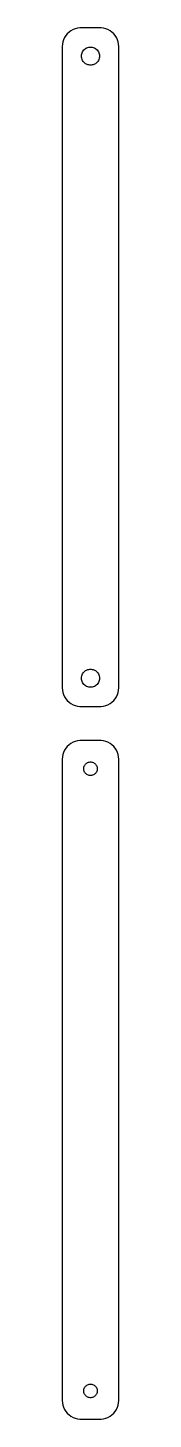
# Model space of a CAD drawing. Header units: metres. Extents: x -8 to 8, y 99 to 468.
import ezdxf

# ---------------------------------------------------------------- set-up
doc = ezdxf.new("R2010")
doc.units = ezdxf.units.M

msp = doc.modelspace()

# ---------------------------------------------------------------- linework, layer by layer
for p, q in [((-6.88153, 465.409), (-7.14888, 464.841)), ((-6.54507, 465.939), (-6.88153, 465.409)), ((-6.14484, 466.423), (-6.54507, 465.939)), ((-5.68712, 466.853), (-6.14484, 466.423)), ((-5.17912, 467.222), (-5.68712, 466.853)), ((-4.62889, 467.524), (-5.17912, 467.222)), ((-4.04507, 467.755), (-4.62889, 467.524)), ((-3.4369, 467.911), (-4.04507, 467.755)), ((-2.81395, 467.99), (-3.4369, 467.911)), ((2.81395, 467.99), (-2.81395, 467.99)), ((3.4369, 467.911), (2.81395, 467.99)), ((4.04507, 467.755), (3.4369, 467.911)), ((4.62889, 467.524), (4.04507, 467.755)), ((5.17912, 467.222), (4.62889, 467.524)), ((5.68712, 466.853), (5.17912, 467.222)), ((6.14484, 466.423), (5.68712, 466.853)), ((6.54507, 465.939), (6.14484, 466.423)), ((6.88153, 465.409), (6.54507, 465.939)), ((7.14888, 464.841), (6.88153, 465.409)), ((-7.46057, 463.627), (-7.5, 463)), ((-7.5, 463), (-7.5, 293)), ((-7.34291, 464.243), (-7.46057, 463.627)), ((-7.14888, 464.841), (-7.34291, 464.243)), ((-2.32458, 461.097), (-2.23146, 461.383)), ((-2.23146, 461.383), (-2.10313, 461.656)), ((-2.10313, 461.656), (-1.94164, 461.911)), ((-1.94164, 461.911), (-1.74951, 462.143)), ((-1.74951, 462.143), (-1.52982, 462.349)), ((-1.52982, 462.349), (-1.28598, 462.526)), ((-1.28598, 462.526), (-1.02187, 462.672)), ((-1.02187, 462.672), (-0.741638, 462.783)), ((-0.741638, 462.783), (-0.449707, 462.857)), ((-0.449707, 462.857), (-0.150696, 462.895)), ((-0.150696, 462.895), (0.150696, 462.895)), ((0.150696, 462.895), (0.449707, 462.857)), ((0.449707, 462.857), (0.741638, 462.783)), ((0.741638, 462.783), (1.02187, 462.672)), ((1.02187, 462.672), (1.28598, 462.526)), ((1.28598, 462.526), (1.52982, 462.349)), ((1.52982, 462.349), (1.74951, 462.143)), ((1.74951, 462.143), (1.94164, 461.911)), ((1.94164, 461.911), (2.10313, 461.656)), ((2.10313, 461.656), (2.23146, 461.383)), ((2.23146, 461.383), (2.32458, 461.097)), ((7.34291, 464.243), (7.14888, 464.841)), ((7.46057, 463.627), (7.34291, 464.243)), ((7.5, 463), (7.46057, 463.627)), ((7.5, 293), (7.5, 463)), ((-2.39999, 460.5), (-2.38107, 460.801)), ((-2.38107, 460.199), (-2.39999, 460.5)), ((-2.38107, 460.801), (-2.32458, 461.097)), ((-2.32458, 459.903), (-2.38107, 460.199)), ((-2.23146, 459.617), (-2.32458, 459.903)), ((-2.10313, 459.344), (-2.23146, 459.617)), ((-1.94164, 459.089), (-2.10313, 459.344)), ((-1.74951, 458.857), (-1.94164, 459.089)), ((-1.52982, 458.651), (-1.74951, 458.857)), ((-1.28598, 458.474), (-1.52982, 458.651)), ((-1.02187, 458.328), (-1.28598, 458.474)), ((-0.741638, 458.217), (-1.02187, 458.328)), ((-0.449707, 458.143), (-0.741638, 458.217)), ((-0.150696, 458.105), (-0.449707, 458.143)), ((0.150696, 458.105), (-0.150696, 458.105)), ((0.449707, 458.143), (0.150696, 458.105)), ((0.741638, 458.217), (0.449707, 458.143)), ((1.02187, 458.328), (0.741638, 458.217)), ((1.28598, 458.474), (1.02187, 458.328)), ((1.52982, 458.651), (1.28598, 458.474)), ((1.74951, 458.857), (1.52982, 458.651)), ((1.94164, 459.089), (1.74951, 458.857)), ((2.10313, 459.344), (1.94164, 459.089)), ((2.23146, 459.617), (2.10313, 459.344)), ((2.32458, 459.903), (2.23146, 459.617)), ((2.32458, 461.097), (2.38107, 460.801)), ((2.38107, 460.199), (2.32458, 459.903)), ((2.38107, 460.801), (2.39999, 460.5)), ((2.39999, 460.5), (2.38107, 460.199)), ((-2.39999, 295.5), (-2.38107, 295.801)), ((-2.38107, 295.199), (-2.39999, 295.5)), ((-2.38107, 295.801), (-2.32458, 296.097)), ((-2.32458, 294.903), (-2.38107, 295.199)), ((-2.32458, 296.097), (-2.23146, 296.383)), ((-2.23146, 296.383), (-2.10313, 296.656)), ((-2.10313, 296.656), (-1.94164, 296.911)), ((-1.94164, 296.911), (-1.74951, 297.143)), ((-1.74951, 297.143), (-1.52982, 297.349)), ((-1.52982, 297.349), (-1.28598, 297.526)), ((-1.28598, 297.526), (-1.02187, 297.672)), ((-1.02187, 297.672), (-0.741638, 297.783)), ((-0.741638, 297.783), (-0.449707, 297.857)), ((-0.449707, 297.857), (-0.150696, 297.895)), ((-0.150696, 297.895), (0.150696, 297.895)), ((0.150696, 297.895), (0.449707, 297.857)), ((0.449707, 297.857), (0.741638, 297.783)), ((0.741638, 297.783), (1.02187, 297.672)), ((1.02187, 297.672), (1.28598, 297.526)), ((1.28598, 297.526), (1.52982, 297.349)), ((1.52982, 297.349), (1.74951, 297.143)), ((1.74951, 297.143), (1.94164, 296.911)), ((1.94164, 296.911), (2.10313, 296.656)), ((2.10313, 296.656), (2.23146, 296.383)), ((2.23146, 296.383), (2.32458, 296.097)), ((2.32458, 296.097), (2.38107, 295.801)), ((2.38107, 295.199), (2.32458, 294.903)), ((2.38107, 295.801), (2.39999, 295.5)), ((2.39999, 295.5), (2.38107, 295.199)), ((-7.5, 293), (-7.46057, 292.373)), ((-7.46057, 292.373), (-7.34291, 291.757)), ((-7.34291, 291.757), (-7.14888, 291.159)), ((-2.23146, 294.617), (-2.32458, 294.903)), ((-2.10313, 294.344), (-2.23146, 294.617)), ((-1.94164, 294.089), (-2.10313, 294.344)), ((-1.74951, 293.857), (-1.94164, 294.089)), ((-1.52982, 293.651), (-1.74951, 293.857)), ((-1.28598, 293.474), (-1.52982, 293.651)), ((-1.02187, 293.328), (-1.28598, 293.474)), ((-0.741638, 293.217), (-1.02187, 293.328)), ((-0.449707, 293.143), (-0.741638, 293.217)), ((-0.150696, 293.105), (-0.449707, 293.143)), ((0.150696, 293.105), (-0.150696, 293.105)), ((0.449707, 293.143), (0.150696, 293.105)), ((0.741638, 293.217), (0.449707, 293.143)), ((1.02187, 293.328), (0.741638, 293.217)), ((1.28598, 293.474), (1.02187, 293.328)), ((1.52982, 293.651), (1.28598, 293.474)), ((1.74951, 293.857), (1.52982, 293.651)), ((1.94164, 294.089), (1.74951, 293.857)), ((2.10313, 294.344), (1.94164, 294.089)), ((2.23146, 294.617), (2.10313, 294.344)), ((2.32458, 294.903), (2.23146, 294.617)), ((7.14888, 291.159), (7.34291, 291.757)), ((7.34291, 291.757), (7.46057, 292.373)), ((7.46057, 292.373), (7.5, 293)), ((-7.14888, 291.159), (-6.88153, 290.591)), ((-6.88153, 290.591), (-6.54507, 290.061)), ((-6.54507, 290.061), (-6.14484, 289.577)), ((-6.14484, 289.577), (-5.68712, 289.147)), ((-5.68712, 289.147), (-5.17912, 288.778)), ((-5.17912, 288.778), (-4.62889, 288.476)), ((-4.62889, 288.476), (-4.04507, 288.245)), ((-4.04507, 288.245), (-3.4369, 288.089)), ((-3.4369, 288.089), (-2.81395, 288.01)), ((-2.81395, 288.01), (2.81395, 288.01)), ((2.81395, 288.01), (3.4369, 288.089)), ((3.4369, 288.089), (4.04507, 288.245)), ((4.04507, 288.245), (4.62889, 288.476)), ((4.62889, 288.476), (5.17912, 288.778)), ((5.17912, 288.778), (5.68712, 289.147)), ((5.68712, 289.147), (6.14484, 289.577)), ((6.14484, 289.577), (6.54507, 290.061)), ((6.54507, 290.061), (6.88153, 290.591)), ((6.88153, 290.591), (7.14888, 291.159)), ((-6.54507, 276.939), (-6.88153, 276.409)), ((-6.14484, 277.423), (-6.54507, 276.939)), ((-5.68712, 277.853), (-6.14484, 277.423)), ((-5.17912, 278.222), (-5.68712, 277.853)), ((-4.62889, 278.524), (-5.17912, 278.222)), ((-4.04507, 278.755), (-4.62889, 278.524)), ((-3.4369, 278.911), (-4.04507, 278.755)), ((-2.81395, 278.99), (-3.4369, 278.911)), ((2.81395, 278.99), (-2.81395, 278.99)), ((3.4369, 278.911), (2.81395, 278.99)), ((4.04507, 278.755), (3.4369, 278.911)), ((4.62889, 278.524), (4.04507, 278.755)), ((5.17912, 278.222), (4.62889, 278.524)), ((5.68712, 277.853), (5.17912, 278.222)), ((6.14484, 277.423), (5.68712, 277.853)), ((6.54507, 276.939), (6.14484, 277.423)), ((6.88153, 276.409), (6.54507, 276.939)), ((-7.46057, 274.627), (-7.5, 274)), ((-7.5, 274), (-7.5, 104)), ((-7.34291, 275.243), (-7.46057, 274.627)), ((-7.14888, 275.841), (-7.34291, 275.243)), ((-6.88153, 276.409), (-7.14888, 275.841)), ((-0.964478, 273.02), (-0.766388, 273.129)), ((-0.766388, 273.129), (-0.556229, 273.212)), ((-0.556229, 273.212), (-0.33728, 273.268)), ((-0.33728, 273.268), (-0.113022, 273.296)), ((-0.113022, 273.296), (0.113022, 273.296)), ((0.113022, 273.296), (0.33728, 273.268)), ((0.33728, 273.268), (0.556229, 273.212)), ((0.556229, 273.212), (0.766388, 273.129)), ((0.766388, 273.129), (0.964478, 273.02)), ((7.14888, 275.841), (6.88153, 276.409)), ((7.34291, 275.243), (7.14888, 275.841)), ((7.46057, 274.627), (7.34291, 275.243)), ((7.5, 274), (7.46057, 274.627)), ((7.5, 104), (7.5, 274)), ((-1.79999, 271.5), (-1.7858, 271.726)), ((-1.7858, 271.274), (-1.79999, 271.5)), ((-1.7858, 271.726), (-1.74344, 271.948)), ((-1.74344, 271.052), (-1.7858, 271.274)), ((-1.74344, 271.948), (-1.67358, 272.163)), ((-1.67358, 270.837), (-1.74344, 271.052)), ((-1.67358, 272.163), (-1.57735, 272.367)), ((-1.57735, 270.633), (-1.67358, 270.837)), ((-1.57735, 272.367), (-1.45622, 272.558)), ((-1.45622, 270.442), (-1.57735, 270.633)), ((-1.45622, 272.558), (-1.31213, 272.732)), ((-1.31213, 270.268), (-1.45622, 270.442)), ((-1.31213, 272.732), (-1.14735, 272.887)), ((-1.14735, 270.113), (-1.31213, 270.268)), ((-1.14735, 272.887), (-0.964478, 273.02)), ((-0.964478, 269.98), (-1.14735, 270.113)), ((-0.766388, 269.871), (-0.964478, 269.98)), ((-0.556229, 269.788), (-0.766388, 269.871)), ((-0.33728, 269.732), (-0.556229, 269.788)), ((-0.113022, 269.704), (-0.33728, 269.732)), ((0.113022, 269.704), (-0.113022, 269.704)), ((0.33728, 269.732), (0.113022, 269.704)), ((0.556229, 269.788), (0.33728, 269.732)), ((0.766388, 269.871), (0.556229, 269.788)), ((0.964478, 269.98), (0.766388, 269.871)), ((0.964478, 273.02), (1.14735, 272.887)), ((1.14735, 270.113), (0.964478, 269.98)), ((1.14735, 272.887), (1.31213, 272.732)), ((1.31213, 270.268), (1.14735, 270.113)), ((1.31213, 272.732), (1.45622, 272.558)), ((1.45622, 270.442), (1.31213, 270.268)), ((1.45622, 272.558), (1.57735, 272.367)), ((1.57735, 270.633), (1.45622, 270.442)), ((1.57735, 272.367), (1.67358, 272.163)), ((1.67358, 270.837), (1.57735, 270.633)), ((1.67358, 272.163), (1.74344, 271.948)), ((1.74344, 271.052), (1.67358, 270.837)), ((1.74344, 271.948), (1.7858, 271.726)), ((1.7858, 271.274), (1.74344, 271.052)), ((1.7858, 271.726), (1.79999, 271.5)), ((1.79999, 271.5), (1.7858, 271.274)), ((-1.74344, 106.948), (-1.67358, 107.163)), ((-1.67358, 107.163), (-1.57735, 107.367)), ((-1.57735, 107.367), (-1.45622, 107.558)), ((-1.45622, 107.558), (-1.31213, 107.732)), ((-1.31213, 107.732), (-1.14735, 107.887)), ((-1.14735, 107.887), (-0.964478, 108.02)), ((-0.964478, 108.02), (-0.766388, 108.129)), ((-0.766388, 108.129), (-0.556229, 108.212)), ((-0.556229, 108.212), (-0.33728, 108.268)), ((-0.33728, 108.268), (-0.113022, 108.296)), ((-0.113022, 108.296), (0.113022, 108.296)), ((0.113022, 108.296), (0.33728, 108.268)), ((0.33728, 108.268), (0.556229, 108.212)), ((0.556229, 108.212), (0.766388, 108.129)), ((0.766388, 108.129), (0.964478, 108.02)), ((0.964478, 108.02), (1.14735, 107.887)), ((1.14735, 107.887), (1.31213, 107.732)), ((1.31213, 107.732), (1.45622, 107.558)), ((1.45622, 107.558), (1.57735, 107.367)), ((1.57735, 107.367), (1.67358, 107.163)), ((1.67358, 107.163), (1.74344, 106.948)), ((-7.5, 104), (-7.46057, 103.373)), ((-7.46057, 103.373), (-7.34291, 102.757)), ((-1.79999, 106.5), (-1.7858, 106.726)), ((-1.7858, 106.274), (-1.79999, 106.5)), ((-1.7858, 106.726), (-1.74344, 106.948)), ((-1.74344, 106.052), (-1.7858, 106.274)), ((-1.67358, 105.837), (-1.74344, 106.052)), ((-1.57735, 105.633), (-1.67358, 105.837)), ((-1.45622, 105.442), (-1.57735, 105.633)), ((-1.31213, 105.268), (-1.45622, 105.442)), ((-1.14735, 105.113), (-1.31213, 105.268)), ((-0.964478, 104.98), (-1.14735, 105.113)), ((-0.766388, 104.871), (-0.964478, 104.98)), ((-0.556229, 104.788), (-0.766388, 104.871)), ((-0.33728, 104.732), (-0.556229, 104.788)), ((-0.113022, 104.704), (-0.33728, 104.732)), ((0.113022, 104.704), (-0.113022, 104.704)), ((0.33728, 104.732), (0.113022, 104.704)), ((0.556229, 104.788), (0.33728, 104.732)), ((0.766388, 104.871), (0.556229, 104.788)), ((0.964478, 104.98), (0.766388, 104.871)), ((1.14735, 105.113), (0.964478, 104.98)), ((1.31213, 105.268), (1.14735, 105.113)), ((1.45622, 105.442), (1.31213, 105.268)), ((1.57735, 105.633), (1.45622, 105.442)), ((1.67358, 105.837), (1.57735, 105.633)), ((1.74344, 106.052), (1.67358, 105.837)), ((1.74344, 106.948), (1.7858, 106.726)), ((1.7858, 106.274), (1.74344, 106.052)), ((1.7858, 106.726), (1.79999, 106.5)), ((1.79999, 106.5), (1.7858, 106.274)), ((7.34291, 102.757), (7.46057, 103.373)), ((7.46057, 103.373), (7.5, 104)), ((-7.34291, 102.757), (-7.14888, 102.159)), ((-7.14888, 102.159), (-6.88153, 101.591)), ((-6.88153, 101.591), (-6.54507, 101.061)), ((-6.54507, 101.061), (-6.14484, 100.577)), ((-6.14484, 100.577), (-5.68712, 100.147)), ((-5.68712, 100.147), (-5.17912, 99.7784)), ((-5.17912, 99.7784), (-4.62889, 99.4759)), ((4.62889, 99.4759), (5.17912, 99.7784)), ((5.17912, 99.7784), (5.68712, 100.147)), ((5.68712, 100.147), (6.14484, 100.577)), ((6.14484, 100.577), (6.54507, 101.061)), ((6.54507, 101.061), (6.88153, 101.591)), ((6.88153, 101.591), (7.14888, 102.159)), ((7.14888, 102.159), (7.34291, 102.757)), ((-4.62889, 99.4759), (-4.04507, 99.2447)), ((-4.04507, 99.2447), (-3.4369, 99.0886)), ((-3.4369, 99.0886), (-2.81395, 99.0099)), ((-2.81395, 99.0099), (2.81395, 99.0099)), ((2.81395, 99.0099), (3.4369, 99.0886)), ((3.4369, 99.0886), (4.04507, 99.2447)), ((4.04507, 99.2447), (4.62889, 99.4759))]:
    msp.add_line(p, q)

doc.saveas('drawing.dxf')
